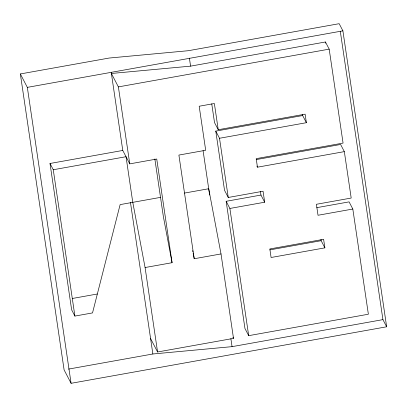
<?xml version="1.0" encoding="UTF-8"?>
<svg xmlns="http://www.w3.org/2000/svg" width="407" height="407" viewBox="0 0 407 407"><rect width="100%" height="100%" fill="white"/><g stroke="black" fill="none" stroke-linecap="round" stroke-linejoin="round"><path stroke-width="0.61" d="M20.35 73.947L109.117 58.048L188.304 50.712L339.173 23.692L342.898 30.851L386.65 326.79L71.088 383.308L64.103 369.887L20.35 73.947L27.335 87.368L71.088 383.308M27.335 87.368L342.898 30.851M184.437 193.086L208.71 188.741L221.016 253.937L233.501 338.385L157.57 351.984L145.085 267.536L172.069 262.703L156.746 159.035L129.762 163.868L118.381 86.9L111.396 73.479L190.588 66.143L325.458 41.982L329.182 49.14L343.07 143.086L256.196 158.649L257.458 167.191L344.332 151.628L351.195 198.051L316.397 204.283L318.02 215.267L352.818 209.035L368.371 314.224L248.687 335.663L244.958 328.505L226.155 201.297L260.958 195.065L264.682 202.223L229.879 208.455L226.155 201.297M118.381 86.9L329.182 49.14M211.747 103.846L214.514 122.568L218.244 129.726L305.118 114.164L306.379 122.705L219.505 138.268L215.776 131.11L302.655 115.547L306.379 122.705M160.785 197.324L120.126 204.609L92.526 312.917L74.898 316.076L71.642 309.813L50.005 163.482L122.772 150.448L129.762 163.868M50.005 163.482L53.266 169.744L126.033 156.71L132.779 202.34L145.085 267.536M256.232 159.585L340.608 144.47L344.332 151.628M215.776 131.11L224.532 190.318L228.256 197.471L263.059 191.239L264.682 202.223M316.778 207.662L349.094 201.877L352.818 209.035M193.157 253.123L194.215 258.735L221.016 253.937M269.872 249.888L321.154 240.7L324.883 247.858L271.098 257.494L269.836 248.952L323.616 239.316L324.883 247.858M72.298 298.489L97.349 294.002M68.478 369.103L152.864 353.988L232.056 346.652L382.926 319.632L386.65 326.79M256.888 166.087L257.458 167.191M232.926 337.281L233.501 338.385M150.585 338.563L157.57 351.984M192.684 250.631L192.923 251.877M172.069 262.703L163.36 216.57L154.848 158.979M340.288 31.232L382.926 319.632M325.458 41.982L325.641 43.239M302.472 114.326L302.655 115.547M320.975 239.484L321.154 240.7M260.414 191.407L260.958 195.065M218.244 129.726L214.367 103.515L199.181 106.237L205.693 150.269L178.892 155.067L194.215 258.735M219.505 138.268L228.256 197.471M229.879 208.455L248.687 335.663M189.397 58.12L190.588 66.143M203.073 150.61L209.641 195.019M230.871 338.629L232.056 346.652M111.213 72.243L122.772 150.448M130.449 202.355L152.864 353.988M53.266 169.744L74.898 316.076"/></g></svg>
